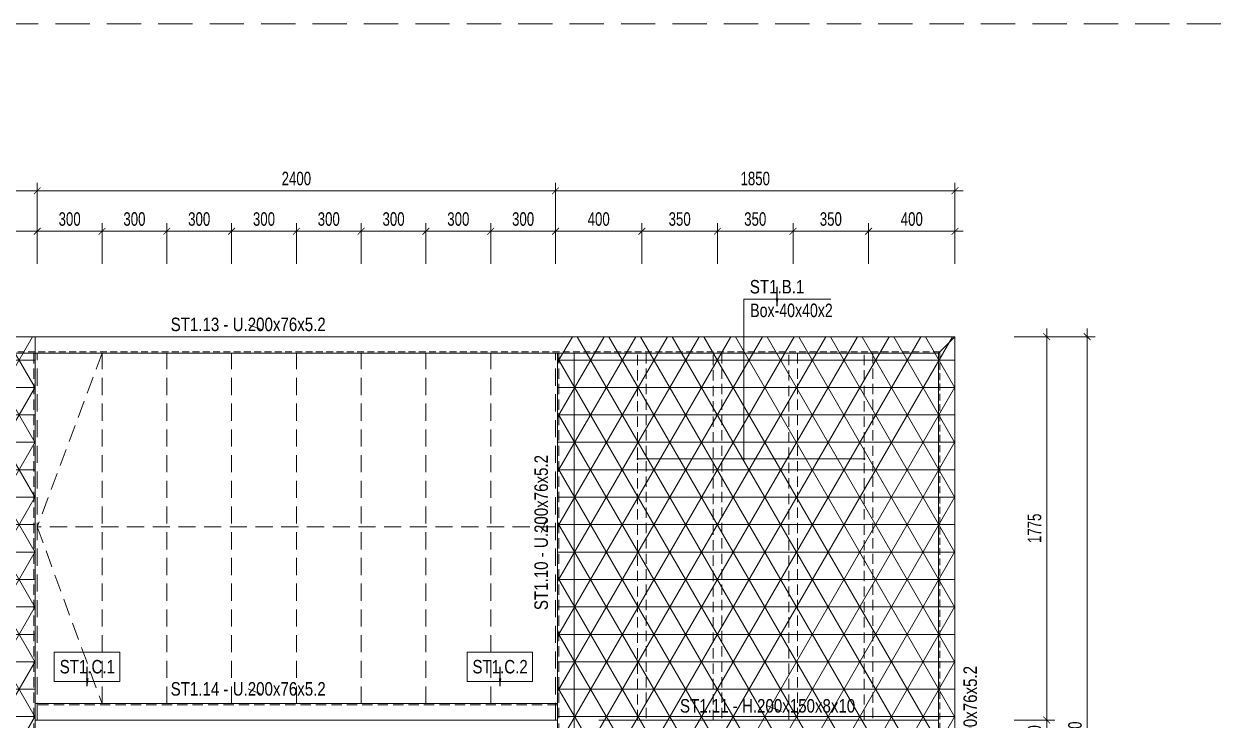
# Model space of a CAD drawing. Header units: millimetres. Extents: x 80771 to 163038, y -101774 to -59328.
# Drawn here: x 84197 to 89736, y -68876 to -65653 of the extents above; entities that cross this region are included whole.
import ezdxf
from ezdxf.enums import TextEntityAlignment as Align

# ---------------------------------------------------------------- set-up
doc = ezdxf.new("R2010")
doc.units = ezdxf.units.MM
doc.linetypes.add('HIDDEN2', pattern=[4.7625, 3.175, -1.5875])
for name, color, linetype, lineweight in [('$0$NDC_S_ANNO', 7, 'Continuous', 20), ('$0$NDC_S_DIM', 1, 'Continuous', 15), ('NDC_S-ANNO', 7, 'Continuous', 20), ('NDC_S-BEAM-NAME-VERT', 7, 'Continuous', 20), ('NDC_S-BEAM-STEL', 30, 'HIDDEN2', 18), ('NDC_S-COLS-NAME', 7, 'Continuous', 20), ('NDC_S-DIMS', 1, 'Continuous', 15), ('NDC_S-HIDN', 8, 'HIDDEN2', 13), ('NDC_S-MARK', 1, 'Continuous', 15), ('NDC_S-TEXT-VIE', 7, 'Continuous', 20), ('NDC_S_BEAM NAME', 7, 'Continuous', 9), ('NDC_S_CONTINUOUS', 3, 'Continuous', 20), ('NDC_S_DIM', 1, 'Continuous', 15), ('NDC_S_HATCH MATERIAL', 8, 'Continuous', 13), ('NDC_S_HIDDEN', 8, 'HIDDEN2', 13)]:
    doc.layers.add(name, color=color, linetype=linetype, lineweight=lineweight)
doc.styles.add('$0$ARIAL', font='arial.ttf', dxfattribs={"width": 0.8})
doc.styles.add('$0$NDC_DIM', font='', dxfattribs={"width": 0.75})
doc.styles.add('ARIAL', font='arial.ttf', dxfattribs={"width": 0.8})
doc.styles.add('NDC_ARIAL', font='arial.ttf', dxfattribs={"width": 0.85})
doc.styles.add('NDC_DIM', font='', dxfattribs={"width": 0.75})
doc.styles.get('$0$NDC_DIM').set_extended_font_data('Dotum')
doc.styles.get('NDC_DIM').set_extended_font_data('Dotum')
doc.dimstyles.new('$0$NDC_dim_iso', dxfattribs={"dimtxt": 2.5, "dimasz": 1, "dimexe": 1.5, "dimexo": 2.5, "dimgap": 1, "dimtad": 1, "dimdec": 0, "dimzin": 0, "dimdsep": 46, "dimtxsty": '$0$NDC_DIM', "dimblk": '$0$DIMMARK', "dimcen": 0.09, "dimdle": 1.2, "dimclrd": 1, "dimclre": 1, "dimclrt": 3, "dimadec": 0, "dimazin": 0, "dimtfac": 1, "dimtdec": 0, "dimtix": 1, "dimtofl": 0, "dimtmove": 0, "dimatfit": 3, "dimfxl": 8, "dimfxlon": 1, "dimtolj": 1, "dimtzin": 0, "dimarcsym": 0})
doc.dimstyles.new('NDC_dim_25', dxfattribs={"dimscale": 25, "dimtxt": 2.5, "dimasz": 1.5, "dimexe": 1.5, "dimexo": 2.5, "dimgap": 1, "dimtad": 1, "dimdec": 0, "dimrnd": 0.001, "dimzin": 0, "dimdsep": 46, "dimtxsty": 'NDC_DIM', "dimblk": 'DIMMARK', "dimcen": 0, "dimdle": 1.2, "dimclrd": 256, "dimclre": 256, "dimclrt": 3, "dimadec": 0, "dimazin": 0, "dimtfac": 1, "dimtdec": 0, "dimtix": 1, "dimtofl": 0, "dimtmove": 2, "dimatfit": 3, "dimfxl": 6, "dimfxlon": 1, "dimtolj": 1, "dimtzin": 0, "dimlwd": -1, "dimlwe": -1, "dimarcsym": 0})
doc.dimstyles.new('NDC_dim_iso', dxfattribs={"dimtxt": 2.5, "dimasz": 1.5, "dimexe": 1.5, "dimexo": 1.5, "dimgap": 1, "dimtad": 1, "dimdec": 0, "dimrnd": 0.001, "dimzin": 0, "dimdsep": 46, "dimtxsty": 'NDC_DIM', "dimblk": 'DIMMARK', "dimcen": 0, "dimdle": 1.2, "dimclrd": 256, "dimclre": 256, "dimclrt": 3, "dimadec": 0, "dimazin": 0, "dimtfac": 1, "dimtdec": 0, "dimtix": 1, "dimtofl": 0, "dimtmove": 2, "dimatfit": 3, "dimfxl": 6, "dimfxlon": 1, "dimtolj": 1, "dimtzin": 0, "dimlwd": -1, "dimlwe": -1, "dimarcsym": 0})

# ---------------------------------------------------------------- blocks, each defined once
blk = doc.blocks.new('DIMMARK')
at = {"layer": 'NDC_S_DIM', "color": 1}
blk.add_line((-1.5, 0), (1, 0), dxfattribs=at)
at = {"layer": 'NDC_S_DIM', "color": 2, "const_width": 0.1}
blk.add_lwpolyline([(-0.42, -0.42), (0.42, 0.42)], dxfattribs=at)
blk = doc.blocks.new('*D610')
at = {"layer": 'Defpoints', "color": 0, "transparency": 16777216}
for p in [(88508.6, -68875.6), (88933.3, -68875.6), (88508.6, -69025.6)]:
    blk.add_point(p, dxfattribs=at)
at = {"layer": 'NDC_S_DIM', "transparency": 16777216}
for p, q in [((88933.3, -68838.1), (88933.3, -68800.6)), ((88783.3, -68875.6), (88970.8, -68875.6)), ((88783.3, -69025.6), (88970.8, -69025.6)), ((88933.3, -69063.1), (88933.3, -69100.6))]:
    blk.add_line(p, q, dxfattribs=at)
at = {"layer": 'NDC_S_DIM', "transparency": 16777216, "xscale": 37.5, "yscale": 37.5, "zscale": 37.5}
for p, rotation in [((88933.3, -68875.6), 270), ((88933.3, -69025.6), 90)]:
    blk.add_blockref('DIMMARK', p, dxfattribs=dict(at, rotation=rotation))
at = {"layer": 'NDC_S_DIM', "color": 3, "transparency": 16777216, "insert": (88877, -68950.6), "char_height": 62.5, "attachment_point": 5, "rotation": 90, "style": 'NDC_DIM'}
blk.add_mtext('\\A1;150', dxfattribs=at)
blk = doc.blocks.new('*D611')
at = {"layer": 'Defpoints', "color": 0, "transparency": 16777216}
for p in [(88508.6, -67100.6), (88933.3, -67100.6), (88508.6, -68875.6)]:
    blk.add_point(p, dxfattribs=at)
at = {"layer": 'NDC_S_DIM', "transparency": 16777216}
for p, q in [((88783.3, -67100.6), (88970.8, -67100.6)), ((88933.3, -68838.1), (88933.3, -67138.1)), ((88783.3, -68875.6), (88970.8, -68875.6))]:
    blk.add_line(p, q, dxfattribs=at)
at = {"layer": 'NDC_S_DIM', "transparency": 16777216, "xscale": 37.5, "yscale": 37.5, "zscale": 37.5}
for p, rotation in [((88933.3, -67100.6), 90), ((88933.3, -68875.6), 270)]:
    blk.add_blockref('DIMMARK', p, dxfattribs=dict(at, rotation=rotation))
at = {"layer": 'NDC_S_DIM', "color": 3, "transparency": 16777216, "insert": (88877, -67988.1), "char_height": 62.5, "attachment_point": 5, "rotation": 90, "style": 'NDC_DIM'}
blk.add_mtext('\\A1;1775', dxfattribs=at)
blk = doc.blocks.new('*D612')
at = {"layer": 'Defpoints', "color": 0, "transparency": 16777216}
for p in [(88508.6, -67100.6), (89120.8, -67100.6), (88508.6, -70800.6)]:
    blk.add_point(p, dxfattribs=at)
at = {"layer": 'NDC_S_DIM', "transparency": 16777216}
for p, q in [((88970.8, -67100.6), (89158.3, -67100.6)), ((89120.8, -70763.1), (89120.8, -67138.1)), ((88970.8, -70800.6), (89158.3, -70800.6))]:
    blk.add_line(p, q, dxfattribs=at)
at = {"layer": 'NDC_S_DIM', "transparency": 16777216, "xscale": 37.5, "yscale": 37.5, "zscale": 37.5}
for p, rotation in [((89120.8, -67100.6), 90), ((89120.8, -70800.6), 270)]:
    blk.add_blockref('DIMMARK', p, dxfattribs=dict(at, rotation=rotation))
at = {"layer": 'NDC_S_DIM', "color": 3, "transparency": 16777216, "insert": (89064.5, -68950.6), "char_height": 62.5, "attachment_point": 5, "rotation": 90, "style": 'NDC_DIM'}
blk.add_mtext('\\A1;3700', dxfattribs=at)
blk = doc.blocks.new('*D617')
at = {"layer": 'Defpoints', "color": 0, "transparency": 16777216}
for p in [(84258.6, -66425.1), (82408.6, -67100.6), (84258.6, -67100.6)]:
    blk.add_point(p, dxfattribs=at)
at = {"layer": 'NDC_S_DIM', "transparency": 16777216}
for p, q in [((82408.6, -66575.1), (82408.6, -66387.6)), ((84258.6, -66575.1), (84258.6, -66387.6)), ((82446.1, -66425.1), (84221.1, -66425.1))]:
    blk.add_line(p, q, dxfattribs=at)
at = {"layer": 'NDC_S_DIM', "transparency": 16777216, "xscale": 37.5, "yscale": 37.5, "zscale": 37.5, "rotation": 180}
blk.add_blockref('DIMMARK', (82408.6, -66425.1), dxfattribs=at)
at = {"layer": 'NDC_S_DIM', "transparency": 16777216, "xscale": 37.5, "yscale": 37.5, "zscale": 37.5}
blk.add_blockref('DIMMARK', (84258.6, -66425.1), dxfattribs=at)
at = {"layer": 'NDC_S_DIM', "color": 3, "transparency": 16777216, "insert": (83333.6, -66368.8), "char_height": 62.5, "attachment_point": 5, "style": 'NDC_DIM'}
blk.add_mtext('\\A1;1850', dxfattribs=at)
blk = doc.blocks.new('*D618')
at = {"layer": 'Defpoints', "color": 0, "transparency": 16777216}
for p in [(86658.6, -66425.1), (84258.6, -67100.6), (86658.6, -67100.6)]:
    blk.add_point(p, dxfattribs=at)
at = {"layer": 'NDC_S_DIM', "transparency": 16777216}
for p, q in [((84258.6, -66575.1), (84258.6, -66387.6)), ((86658.6, -66575.1), (86658.6, -66387.6)), ((84296.1, -66425.1), (86621.1, -66425.1))]:
    blk.add_line(p, q, dxfattribs=at)
at = {"layer": 'NDC_S_DIM', "transparency": 16777216, "xscale": 37.5, "yscale": 37.5, "zscale": 37.5, "rotation": 180}
blk.add_blockref('DIMMARK', (84258.6, -66425.1), dxfattribs=at)
at = {"layer": 'NDC_S_DIM', "transparency": 16777216, "xscale": 37.5, "yscale": 37.5, "zscale": 37.5}
blk.add_blockref('DIMMARK', (86658.6, -66425.1), dxfattribs=at)
at = {"layer": 'NDC_S_DIM', "color": 3, "transparency": 16777216, "insert": (85458.6, -66368.8), "char_height": 62.5, "attachment_point": 5, "style": 'NDC_DIM'}
blk.add_mtext('\\A1;2400', dxfattribs=at)
blk = doc.blocks.new('*D619')
at = {"layer": 'Defpoints', "color": 0, "transparency": 16777216}
for p in [(88508.6, -66425.1), (86658.6, -67100.6), (88508.6, -67100.6)]:
    blk.add_point(p, dxfattribs=at)
at = {"layer": 'NDC_S_DIM', "transparency": 16777216}
for p, q in [((86658.6, -66575.1), (86658.6, -66387.6)), ((88508.6, -66575.1), (88508.6, -66387.6)), ((86696.1, -66425.1), (88471.1, -66425.1))]:
    blk.add_line(p, q, dxfattribs=at)
at = {"layer": 'NDC_S_DIM', "transparency": 16777216, "xscale": 37.5, "yscale": 37.5, "zscale": 37.5, "rotation": 180}
blk.add_blockref('DIMMARK', (86658.6, -66425.1), dxfattribs=at)
at = {"layer": 'NDC_S_DIM', "transparency": 16777216, "xscale": 37.5, "yscale": 37.5, "zscale": 37.5}
blk.add_blockref('DIMMARK', (88508.6, -66425.1), dxfattribs=at)
at = {"layer": 'NDC_S_DIM', "color": 3, "transparency": 16777216, "insert": (87583.6, -66368.8), "char_height": 62.5, "attachment_point": 5, "style": 'NDC_DIM'}
blk.add_mtext('\\A1;1850', dxfattribs=at)
blk = doc.blocks.new('*D624')
at = {"layer": 'Defpoints', "color": 0, "transparency": 16777216}
for p in [(84258.6, -66612.6), (83858.6, -67100.6), (84258.6, -67100.6)]:
    blk.add_point(p, dxfattribs=at)
at = {"layer": 'NDC_S_DIM', "transparency": 16777216}
for p, q in [((83858.6, -66762.6), (83858.6, -66575.1)), ((84258.6, -66762.6), (84258.6, -66575.1)), ((83896.1, -66612.6), (84221.1, -66612.6))]:
    blk.add_line(p, q, dxfattribs=at)
at = {"layer": 'NDC_S_DIM', "transparency": 16777216, "xscale": 37.5, "yscale": 37.5, "zscale": 37.5, "rotation": 180}
blk.add_blockref('DIMMARK', (83858.6, -66612.6), dxfattribs=at)
at = {"layer": 'NDC_S_DIM', "transparency": 16777216, "xscale": 37.5, "yscale": 37.5, "zscale": 37.5}
blk.add_blockref('DIMMARK', (84258.6, -66612.6), dxfattribs=at)
at = {"layer": 'NDC_S_DIM', "color": 3, "transparency": 16777216, "insert": (84058.6, -66556.3), "char_height": 62.5, "attachment_point": 5, "style": 'NDC_DIM'}
blk.add_mtext('\\A1;400', dxfattribs=at)
blk = doc.blocks.new('*D625')
at = {"layer": 'Defpoints', "color": 0, "transparency": 16777216}
for p in [(84558.6, -66612.6), (84258.6, -67100.6), (84558.6, -67100.6)]:
    blk.add_point(p, dxfattribs=at)
at = {"layer": 'NDC_S_DIM', "transparency": 16777216}
for p, q in [((84258.6, -66762.6), (84258.6, -66575.1)), ((84558.6, -66762.6), (84558.6, -66575.1)), ((84296.1, -66612.6), (84521.1, -66612.6))]:
    blk.add_line(p, q, dxfattribs=at)
at = {"layer": 'NDC_S_DIM', "transparency": 16777216, "xscale": 37.5, "yscale": 37.5, "zscale": 37.5, "rotation": 180}
blk.add_blockref('DIMMARK', (84258.6, -66612.6), dxfattribs=at)
at = {"layer": 'NDC_S_DIM', "transparency": 16777216, "xscale": 37.5, "yscale": 37.5, "zscale": 37.5}
blk.add_blockref('DIMMARK', (84558.6, -66612.6), dxfattribs=at)
at = {"layer": 'NDC_S_DIM', "color": 3, "transparency": 16777216, "insert": (84408.6, -66556.3), "char_height": 62.5, "attachment_point": 5, "style": 'NDC_DIM'}
blk.add_mtext('\\A1;300', dxfattribs=at)
blk = doc.blocks.new('*D626')
at = {"layer": 'Defpoints', "color": 0, "transparency": 16777216}
for p in [(84858.6, -66612.6), (84558.6, -67100.6), (84858.6, -67100.6)]:
    blk.add_point(p, dxfattribs=at)
at = {"layer": 'NDC_S_DIM', "transparency": 16777216}
for p, q in [((84558.6, -66762.6), (84558.6, -66575.1)), ((84858.6, -66762.6), (84858.6, -66575.1)), ((84596.1, -66612.6), (84821.1, -66612.6))]:
    blk.add_line(p, q, dxfattribs=at)
at = {"layer": 'NDC_S_DIM', "transparency": 16777216, "xscale": 37.5, "yscale": 37.5, "zscale": 37.5, "rotation": 180}
blk.add_blockref('DIMMARK', (84558.6, -66612.6), dxfattribs=at)
at = {"layer": 'NDC_S_DIM', "transparency": 16777216, "xscale": 37.5, "yscale": 37.5, "zscale": 37.5}
blk.add_blockref('DIMMARK', (84858.6, -66612.6), dxfattribs=at)
at = {"layer": 'NDC_S_DIM', "color": 3, "transparency": 16777216, "insert": (84708.6, -66556.3), "char_height": 62.5, "attachment_point": 5, "style": 'NDC_DIM'}
blk.add_mtext('\\A1;300', dxfattribs=at)
blk = doc.blocks.new('*D627')
at = {"layer": 'Defpoints', "color": 0, "transparency": 16777216}
for p in [(85158.6, -66612.6), (84858.6, -67100.6), (85158.6, -67100.6)]:
    blk.add_point(p, dxfattribs=at)
at = {"layer": 'NDC_S_DIM', "transparency": 16777216}
for p, q in [((84858.6, -66762.6), (84858.6, -66575.1)), ((85158.6, -66762.6), (85158.6, -66575.1)), ((84896.1, -66612.6), (85121.1, -66612.6))]:
    blk.add_line(p, q, dxfattribs=at)
at = {"layer": 'NDC_S_DIM', "transparency": 16777216, "xscale": 37.5, "yscale": 37.5, "zscale": 37.5, "rotation": 180}
blk.add_blockref('DIMMARK', (84858.6, -66612.6), dxfattribs=at)
at = {"layer": 'NDC_S_DIM', "transparency": 16777216, "xscale": 37.5, "yscale": 37.5, "zscale": 37.5}
blk.add_blockref('DIMMARK', (85158.6, -66612.6), dxfattribs=at)
at = {"layer": 'NDC_S_DIM', "color": 3, "transparency": 16777216, "insert": (85008.6, -66556.3), "char_height": 62.5, "attachment_point": 5, "style": 'NDC_DIM'}
blk.add_mtext('\\A1;300', dxfattribs=at)
blk = doc.blocks.new('*D628')
at = {"layer": 'Defpoints', "color": 0, "transparency": 16777216}
for p in [(85458.6, -66612.6), (85158.6, -67100.6), (85458.6, -67100.6)]:
    blk.add_point(p, dxfattribs=at)
at = {"layer": 'NDC_S_DIM', "transparency": 16777216}
for p, q in [((85158.6, -66762.6), (85158.6, -66575.1)), ((85458.6, -66762.6), (85458.6, -66575.1)), ((85196.1, -66612.6), (85421.1, -66612.6))]:
    blk.add_line(p, q, dxfattribs=at)
at = {"layer": 'NDC_S_DIM', "transparency": 16777216, "xscale": 37.5, "yscale": 37.5, "zscale": 37.5, "rotation": 180}
blk.add_blockref('DIMMARK', (85158.6, -66612.6), dxfattribs=at)
at = {"layer": 'NDC_S_DIM', "transparency": 16777216, "xscale": 37.5, "yscale": 37.5, "zscale": 37.5}
blk.add_blockref('DIMMARK', (85458.6, -66612.6), dxfattribs=at)
at = {"layer": 'NDC_S_DIM', "color": 3, "transparency": 16777216, "insert": (85308.6, -66556.3), "char_height": 62.5, "attachment_point": 5, "style": 'NDC_DIM'}
blk.add_mtext('\\A1;300', dxfattribs=at)
blk = doc.blocks.new('*D629')
at = {"layer": 'Defpoints', "color": 0, "transparency": 16777216}
for p in [(85758.6, -66612.6), (85458.6, -67100.6), (85758.6, -67100.6)]:
    blk.add_point(p, dxfattribs=at)
at = {"layer": 'NDC_S_DIM', "transparency": 16777216}
for p, q in [((85458.6, -66762.6), (85458.6, -66575.1)), ((85758.6, -66762.6), (85758.6, -66575.1)), ((85496.1, -66612.6), (85721.1, -66612.6))]:
    blk.add_line(p, q, dxfattribs=at)
at = {"layer": 'NDC_S_DIM', "transparency": 16777216, "xscale": 37.5, "yscale": 37.5, "zscale": 37.5, "rotation": 180}
blk.add_blockref('DIMMARK', (85458.6, -66612.6), dxfattribs=at)
at = {"layer": 'NDC_S_DIM', "transparency": 16777216, "xscale": 37.5, "yscale": 37.5, "zscale": 37.5}
blk.add_blockref('DIMMARK', (85758.6, -66612.6), dxfattribs=at)
at = {"layer": 'NDC_S_DIM', "color": 3, "transparency": 16777216, "insert": (85608.6, -66556.3), "char_height": 62.5, "attachment_point": 5, "style": 'NDC_DIM'}
blk.add_mtext('\\A1;300', dxfattribs=at)
blk = doc.blocks.new('*D630')
at = {"layer": 'Defpoints', "color": 0, "transparency": 16777216}
for p in [(86058.6, -66612.6), (85758.6, -67100.6), (86058.6, -67100.6)]:
    blk.add_point(p, dxfattribs=at)
at = {"layer": 'NDC_S_DIM', "transparency": 16777216}
for p, q in [((85758.6, -66762.6), (85758.6, -66575.1)), ((86058.6, -66762.6), (86058.6, -66575.1)), ((85796.1, -66612.6), (86021.1, -66612.6))]:
    blk.add_line(p, q, dxfattribs=at)
at = {"layer": 'NDC_S_DIM', "transparency": 16777216, "xscale": 37.5, "yscale": 37.5, "zscale": 37.5, "rotation": 180}
blk.add_blockref('DIMMARK', (85758.6, -66612.6), dxfattribs=at)
at = {"layer": 'NDC_S_DIM', "transparency": 16777216, "xscale": 37.5, "yscale": 37.5, "zscale": 37.5}
blk.add_blockref('DIMMARK', (86058.6, -66612.6), dxfattribs=at)
at = {"layer": 'NDC_S_DIM', "color": 3, "transparency": 16777216, "insert": (85908.6, -66556.3), "char_height": 62.5, "attachment_point": 5, "style": 'NDC_DIM'}
blk.add_mtext('\\A1;300', dxfattribs=at)
blk = doc.blocks.new('*D631')
at = {"layer": 'Defpoints', "color": 0, "transparency": 16777216}
for p in [(86358.6, -66612.6), (86058.6, -67100.6), (86358.6, -67100.6)]:
    blk.add_point(p, dxfattribs=at)
at = {"layer": 'NDC_S_DIM', "transparency": 16777216}
for p, q in [((86058.6, -66762.6), (86058.6, -66575.1)), ((86358.6, -66762.6), (86358.6, -66575.1)), ((86096.1, -66612.6), (86321.1, -66612.6))]:
    blk.add_line(p, q, dxfattribs=at)
at = {"layer": 'NDC_S_DIM', "transparency": 16777216, "xscale": 37.5, "yscale": 37.5, "zscale": 37.5, "rotation": 180}
blk.add_blockref('DIMMARK', (86058.6, -66612.6), dxfattribs=at)
at = {"layer": 'NDC_S_DIM', "transparency": 16777216, "xscale": 37.5, "yscale": 37.5, "zscale": 37.5}
blk.add_blockref('DIMMARK', (86358.6, -66612.6), dxfattribs=at)
at = {"layer": 'NDC_S_DIM', "color": 3, "transparency": 16777216, "insert": (86208.6, -66556.3), "char_height": 62.5, "attachment_point": 5, "style": 'NDC_DIM'}
blk.add_mtext('\\A1;300', dxfattribs=at)
blk = doc.blocks.new('*D632')
at = {"layer": 'Defpoints', "color": 0, "transparency": 16777216}
for p in [(86658.6, -66612.6), (86358.6, -67100.6), (86658.6, -67100.6)]:
    blk.add_point(p, dxfattribs=at)
at = {"layer": 'NDC_S_DIM', "transparency": 16777216}
for p, q in [((86358.6, -66762.6), (86358.6, -66575.1)), ((86658.6, -66762.6), (86658.6, -66575.1)), ((86396.1, -66612.6), (86621.1, -66612.6))]:
    blk.add_line(p, q, dxfattribs=at)
at = {"layer": 'NDC_S_DIM', "transparency": 16777216, "xscale": 37.5, "yscale": 37.5, "zscale": 37.5, "rotation": 180}
blk.add_blockref('DIMMARK', (86358.6, -66612.6), dxfattribs=at)
at = {"layer": 'NDC_S_DIM', "transparency": 16777216, "xscale": 37.5, "yscale": 37.5, "zscale": 37.5}
blk.add_blockref('DIMMARK', (86658.6, -66612.6), dxfattribs=at)
at = {"layer": 'NDC_S_DIM', "color": 3, "transparency": 16777216, "insert": (86508.6, -66556.3), "char_height": 62.5, "attachment_point": 5, "style": 'NDC_DIM'}
blk.add_mtext('\\A1;300', dxfattribs=at)
blk = doc.blocks.new('*D633')
at = {"layer": 'Defpoints', "color": 0, "transparency": 16777216}
for p in [(87058.6, -66612.6), (86658.6, -67100.6), (87058.6, -67100.6)]:
    blk.add_point(p, dxfattribs=at)
at = {"layer": 'NDC_S_DIM', "transparency": 16777216}
for p, q in [((86658.6, -66762.6), (86658.6, -66575.1)), ((87058.6, -66762.6), (87058.6, -66575.1)), ((86696.1, -66612.6), (87021.1, -66612.6))]:
    blk.add_line(p, q, dxfattribs=at)
at = {"layer": 'NDC_S_DIM', "transparency": 16777216, "xscale": 37.5, "yscale": 37.5, "zscale": 37.5, "rotation": 180}
blk.add_blockref('DIMMARK', (86658.6, -66612.6), dxfattribs=at)
at = {"layer": 'NDC_S_DIM', "transparency": 16777216, "xscale": 37.5, "yscale": 37.5, "zscale": 37.5}
blk.add_blockref('DIMMARK', (87058.6, -66612.6), dxfattribs=at)
at = {"layer": 'NDC_S_DIM', "color": 3, "transparency": 16777216, "insert": (86858.6, -66556.3), "char_height": 62.5, "attachment_point": 5, "style": 'NDC_DIM'}
blk.add_mtext('\\A1;400', dxfattribs=at)
blk = doc.blocks.new('*D634')
at = {"layer": 'Defpoints', "color": 0, "transparency": 16777216}
for p in [(87408.6, -66612.6), (87058.6, -67100.6), (87408.6, -67100.6)]:
    blk.add_point(p, dxfattribs=at)
at = {"layer": 'NDC_S_DIM', "transparency": 16777216}
for p, q in [((87058.6, -66762.6), (87058.6, -66575.1)), ((87408.6, -66762.6), (87408.6, -66575.1)), ((87096.1, -66612.6), (87371.1, -66612.6))]:
    blk.add_line(p, q, dxfattribs=at)
at = {"layer": 'NDC_S_DIM', "transparency": 16777216, "xscale": 37.5, "yscale": 37.5, "zscale": 37.5, "rotation": 180}
blk.add_blockref('DIMMARK', (87058.6, -66612.6), dxfattribs=at)
at = {"layer": 'NDC_S_DIM', "transparency": 16777216, "xscale": 37.5, "yscale": 37.5, "zscale": 37.5}
blk.add_blockref('DIMMARK', (87408.6, -66612.6), dxfattribs=at)
at = {"layer": 'NDC_S_DIM', "color": 3, "transparency": 16777216, "insert": (87233.6, -66556.3), "char_height": 62.5, "attachment_point": 5, "style": 'NDC_DIM'}
blk.add_mtext('\\A1;350', dxfattribs=at)
blk = doc.blocks.new('*D635')
at = {"layer": 'Defpoints', "color": 0, "transparency": 16777216}
for p in [(87758.6, -66612.6), (87408.6, -67100.6), (87758.6, -67100.6)]:
    blk.add_point(p, dxfattribs=at)
at = {"layer": 'NDC_S_DIM', "transparency": 16777216}
for p, q in [((87408.6, -66762.6), (87408.6, -66575.1)), ((87758.6, -66762.6), (87758.6, -66575.1)), ((87446.1, -66612.6), (87721.1, -66612.6))]:
    blk.add_line(p, q, dxfattribs=at)
at = {"layer": 'NDC_S_DIM', "transparency": 16777216, "xscale": 37.5, "yscale": 37.5, "zscale": 37.5, "rotation": 180}
blk.add_blockref('DIMMARK', (87408.6, -66612.6), dxfattribs=at)
at = {"layer": 'NDC_S_DIM', "transparency": 16777216, "xscale": 37.5, "yscale": 37.5, "zscale": 37.5}
blk.add_blockref('DIMMARK', (87758.6, -66612.6), dxfattribs=at)
at = {"layer": 'NDC_S_DIM', "color": 3, "transparency": 16777216, "insert": (87583.6, -66556.3), "char_height": 62.5, "attachment_point": 5, "style": 'NDC_DIM'}
blk.add_mtext('\\A1;350', dxfattribs=at)
blk = doc.blocks.new('*D636')
at = {"layer": 'Defpoints', "color": 0, "transparency": 16777216}
for p in [(88108.6, -66612.6), (87758.6, -67100.6), (88108.6, -67100.6)]:
    blk.add_point(p, dxfattribs=at)
at = {"layer": 'NDC_S_DIM', "transparency": 16777216}
for p, q in [((87758.6, -66762.6), (87758.6, -66575.1)), ((88108.6, -66762.6), (88108.6, -66575.1)), ((87796.1, -66612.6), (88071.1, -66612.6))]:
    blk.add_line(p, q, dxfattribs=at)
at = {"layer": 'NDC_S_DIM', "transparency": 16777216, "xscale": 37.5, "yscale": 37.5, "zscale": 37.5, "rotation": 180}
blk.add_blockref('DIMMARK', (87758.6, -66612.6), dxfattribs=at)
at = {"layer": 'NDC_S_DIM', "transparency": 16777216, "xscale": 37.5, "yscale": 37.5, "zscale": 37.5}
blk.add_blockref('DIMMARK', (88108.6, -66612.6), dxfattribs=at)
at = {"layer": 'NDC_S_DIM', "color": 3, "transparency": 16777216, "insert": (87933.6, -66556.3), "char_height": 62.5, "attachment_point": 5, "style": 'NDC_DIM'}
blk.add_mtext('\\A1;350', dxfattribs=at)
blk = doc.blocks.new('*D637')
at = {"layer": 'Defpoints', "color": 0, "transparency": 16777216}
for p in [(88508.6, -66612.6), (88108.6, -67100.6), (88508.6, -67100.6)]:
    blk.add_point(p, dxfattribs=at)
at = {"layer": 'NDC_S_DIM', "transparency": 16777216}
for p, q in [((88108.6, -66762.6), (88108.6, -66575.1)), ((88508.6, -66762.6), (88508.6, -66575.1)), ((88146.1, -66612.6), (88471.1, -66612.6))]:
    blk.add_line(p, q, dxfattribs=at)
at = {"layer": 'NDC_S_DIM', "transparency": 16777216, "xscale": 37.5, "yscale": 37.5, "zscale": 37.5, "rotation": 180}
blk.add_blockref('DIMMARK', (88108.6, -66612.6), dxfattribs=at)
at = {"layer": 'NDC_S_DIM', "transparency": 16777216, "xscale": 37.5, "yscale": 37.5, "zscale": 37.5}
blk.add_blockref('DIMMARK', (88508.6, -66612.6), dxfattribs=at)
at = {"layer": 'NDC_S_DIM', "color": 3, "transparency": 16777216, "insert": (88308.6, -66556.3), "char_height": 62.5, "attachment_point": 5, "style": 'NDC_DIM'}
blk.add_mtext('\\A1;400', dxfattribs=at)
blk = doc.blocks.new('$0$DIMMARK')
at = {"layer": '$0$NDC_S_DIM', "color": 1}
blk.add_line((-1.5, 0), (1, 0), dxfattribs=at)
at = {"layer": '$0$NDC_S_DIM', "color": 2, "const_width": 0.1}
blk.add_lwpolyline([(-0.42, -0.42), (0.42, 0.42)], dxfattribs=at)
blk = doc.blocks.new('*U6')
at = {"layer": '$0$NDC_S_ANNO', "ltscale": 0.8, "style": '$0$ARIAL', "width": 0.8}
blk.add_attdef('TEN', text='', height=2.5, dxfattribs=at).set_placement((-2.58, 1.03), align=Align.MIDDLE_CENTER)
at = {"layer": '$0$NDC_S_ANNO', "ltscale": 0.8, "style": '$0$ARIAL', "width": 0.8, "flags": 1}
blk.add_attdef('CHU_THICH', text='', height=2.5, dxfattribs=at).set_placement((0, 0), align=Align.MIDDLE_CENTER)
at = {"layer": 'Defpoints'}
blk.add_leader([(0, 0), (-2.58, 1.03)], dimstyle='$0$NDC_dim_iso', override={"dimgap": 0.625, "dimtad": 0}, dxfattribs=at)
blk = doc.blocks.new('*U9')
at = {"layer": 'NDC_S-ANNO', "ltscale": 0.8, "style": 'ARIAL', "width": 0.8}
blk.add_attdef('TEN', text='', height=2.5, dxfattribs=at).set_placement((0, 3.63), align=Align.MIDDLE_CENTER)
at = {"layer": 'NDC_S-ANNO', "ltscale": 0.8, "style": 'ARIAL', "width": 0.8, "flags": 1}
blk.add_attdef('CHU_THICH', text='', height=2.5, dxfattribs=at).set_placement((0, 0), align=Align.MIDDLE_CENTER)
at = {"layer": 'Defpoints'}
blk.add_leader([(0, 0), (0, 3.63)], dimstyle='NDC_dim_iso', override={"dimgap": 0.625, "dimtad": 0}, dxfattribs=at)

msp = doc.modelspace()

# ---------------------------------------------------------------- hatches: boundary and pattern name
at = {"layer": 'NDC_S_HATCH MATERIAL'}
h = msp.add_hatch(dxfattribs=at)
h.set_pattern_fill('NET3', color=256, scale=40)
h.set_pattern_definition([(0, (144226.01, -24663.83), (0, 127), []), (60, (144226.01, -24663.83), (-109.98523, 63.5), []), (120, (144226.01, -24663.83), (-109.98523, -63.5), [])])
h.paths.add_polyline_path([(82408.6, -67100.6), (84248.6, -67100.6), (84248.6, -70800.6), (82408.6, -70800.6)])
h = msp.add_hatch(dxfattribs=at)
h.set_pattern_fill('NET3', color=256, scale=40)
h.set_pattern_definition([(0, (148486.01, -24663.83), (0, 127), []), (60, (148486.01, -24663.83), (-109.98523, 63.5), []), (120, (148486.01, -24663.83), (-109.98523, -63.5), [])])
h.paths.add_polyline_path([(86668.6, -67100.6), (88508.6, -67100.6), (88508.6, -70800.6), (86668.6, -70800.6)])

# ---------------------------------------------------------------- linework, layer by layer
at = {"layer": 'NDC_S-BEAM-STEL', "ltscale": 15}
for p, q in [((84242.6, -67176.6), (84242.6, -70724.6)), ((86674.6, -67176.6), (86674.6, -70724.6))]:
    msp.add_line(p, q, dxfattribs=at)
for points in [[(87038.6, -67176.6), (87078.6, -67176.6), (87078.6, -68875.6), (87038.6, -68875.6)], [(87388.6, -67176.6), (87428.6, -67176.6), (87428.6, -68875.6), (87388.6, -68875.6)], [(87738.6, -67176.6), (87778.6, -67176.6), (87778.6, -68875.6), (87738.6, -68875.6)], [(88088.6, -67176.6), (88128.6, -67176.6), (88128.6, -68875.6), (88088.6, -68875.6)]]:
    msp.add_lwpolyline(points, close=True, dxfattribs=at)
msp.add_lwpolyline([(86668.6, -68805.6), (84248.6, -68805.6)], dxfattribs=at)
at = {"layer": 'NDC_S-HIDN', "ltscale": 25}
for p, q in [((84258.6, -68875.6), (84258.6, -67176.6)), ((84558.6, -68799.6), (84558.6, -67176.6)), ((84858.6, -68799.6), (84858.6, -67176.6)), ((85158.6, -68799.6), (85158.6, -67176.6)), ((85458.6, -68799.6), (85458.6, -67176.6)), ((85758.6, -68799.6), (85758.6, -67176.6)), ((86058.6, -68799.6), (86058.6, -67176.6)), ((86358.6, -68799.6), (86358.6, -67176.6)), ((86658.6, -68875.6), (86658.6, -67176.6))]:
    msp.add_line(p, q, dxfattribs=at)
msp.add_lwpolyline([(82408.6, -67100.6), (84248.6, -67100.6), (84248.6, -70800.6), (82408.6, -70800.6)], close=True, dxfattribs=at)
for points in [[(86668.6, -67100.6), (88508.6, -67100.6), (88508.6, -70800.6), (86668.6, -70800.6), (86668.6, -68875.6)], [(84558.6, -67176.6), (84258.6, -67980.4), (84558.6, -68799.6)], [(86658.6, -67980.4), (84258.6, -67980.4)]]:
    msp.add_lwpolyline(points, dxfattribs=at)
at = {"layer": 'NDC_S-HIDN', "ltscale": 10}
msp.add_lwpolyline([(84418.2, -70730.6), (88438.6, -70730.6), (88438.6, -67170.6), (82478.6, -67170.6), (82478.6, -70730.6), (84248.6, -70730.6)], dxfattribs=at)
at = {"layer": 'NDC_S-MARK'}
for points in [[(84337.4, -68561.4), (84640.6, -68561.4), (84640.6, -68697), (84337.4, -68697)], [(86248.9, -68561.4), (86552.1, -68561.4), (86552.1, -68697), (86248.9, -68697)]]:
    msp.add_lwpolyline(points, close=True, dxfattribs=at)
at = {"layer": 'NDC_S_CONTINUOUS'}
for p, q in [((88432.6, -67176.6), (88508.6, -67100.6)), ((84248.6, -67176.6), (84248.6, -70800.6)), ((86668.6, -67176.6), (86668.6, -70724.6)), ((86744.6, -67176.6), (86744.6, -70724.6)), ((86858.6, -68875.6), (88432.6, -68875.6))]:
    msp.add_line(p, q, dxfattribs=at)
for points in [[(84418.2, -70800.6), (88508.6, -70800.6), (88508.6, -67100.6), (82408.6, -67100.6), (82408.6, -70800.6), (84248.6, -70800.6)], [(84418.2, -70724.6), (88432.6, -70724.6), (88432.6, -67176.6), (82484.6, -67176.6), (82484.6, -70724.6), (84248.6, -70724.6)], [(86668.6, -68799.6), (84248.6, -68799.6)], [(86668.6, -68875.6), (84248.6, -68875.6)]]:
    msp.add_lwpolyline(points, dxfattribs=at)
at = {"layer": 'NDC_S_HIDDEN', "ltscale": 50}
msp.add_line((80770.9, -65652.7), (98701.5, -65652.7), dxfattribs=at)

# ---------------------------------------------------------------- block references
at = {"layer": 'NDC_S-BEAM-NAME-VERT', "xscale": 24.99999999999998, "yscale": 24.99999999999998, "zscale": 24.99999999999998}
msp.add_blockref('*U9', (87684.7, -66960.1), dxfattribs=at).add_auto_attribs({'TEN': 'ST1.B.1'})
at = {"layer": 'NDC_S-COLS-NAME', "xscale": 25.00000000000031, "yscale": 25.00000000000031, "zscale": 25.00000000000031}
for p, values in [((84490.5, -68719.2), {'TEN': 'ST1.C.1'}), ((86402, -68719.2), {'TEN': 'ST1.C.2'})]:
    msp.add_blockref('*U9', p, dxfattribs=at).add_auto_attribs(values)
at = {"layer": 'NDC_S_BEAM NAME', "xscale": 25, "yscale": 25, "zscale": 25}
for p, values in [((85300, -67069.4), {'TEN': 'ST1.13 - U.200x76x5.2'}), ((85300, -68756.9), {'TEN': 'ST1.14 - U.200x76x5.2'}), ((87705.2, -68835.4), {'TEN': 'ST1.11 - H.200x150x8x10'})]:
    msp.add_blockref('*U6', p, dxfattribs=at).add_auto_attribs(values)
at = {"layer": 'NDC_S_BEAM NAME', "xscale": 25, "yscale": 25, "zscale": 25, "rotation": 90}
for p, values in [((86617.9, -67943), {'TEN': 'ST1.10 - U.200x76x5.2'}), ((88604.8, -68919.7), {'TEN': 'ST1.12 - U.200x76x5.2'})]:
    msp.add_blockref('*U6', p, dxfattribs=at).add_auto_attribs(values)

# ---------------------------------------------------------------- texts
at = {"layer": 'NDC_S-TEXT-VIE', "style": 'NDC_ARIAL', "width": 0.75}
msp.add_text('Box-40x40x2', height=62.5, dxfattribs=at).set_placement((87560.3, -66978.7), align=Align.MIDDLE_LEFT)

# ---------------------------------------------------------------- dimensions: what is measured, and where the dimension line sits
at = {"layer": 'NDC_S_DIM'}
for base, p1, p2, picture, middle in [((84258.6, -66425.1), (82408.6, -67100.6), (84258.6, -67100.6), '*D617', (83333.6, -66368.8)), ((86658.6, -66425.1), (84258.6, -67100.6), (86658.6, -67100.6), '*D618', (85458.6, -66368.8)), ((88508.6, -66425.1), (86658.6, -67100.6), (88508.6, -67100.6), '*D619', (87583.6, -66368.8)), ((84258.6, -66612.6), (83858.6, -67100.6), (84258.6, -67100.6), '*D624', (84058.6, -66556.3)), ((84558.6, -66612.6), (84258.6, -67100.6), (84558.6, -67100.6), '*D625', (84408.6, -66556.3)), ((84858.6, -66612.6), (84558.6, -67100.6), (84858.6, -67100.6), '*D626', (84708.6, -66556.3)), ((85158.6, -66612.6), (84858.6, -67100.6), (85158.6, -67100.6), '*D627', (85008.6, -66556.3)), ((85458.6, -66612.6), (85158.6, -67100.6), (85458.6, -67100.6), '*D628', (85308.6, -66556.3)), ((85758.6, -66612.6), (85458.6, -67100.6), (85758.6, -67100.6), '*D629', (85608.6, -66556.3)), ((86058.6, -66612.6), (85758.6, -67100.6), (86058.6, -67100.6), '*D630', (85908.6, -66556.3)), ((86358.6, -66612.6), (86058.6, -67100.6), (86358.6, -67100.6), '*D631', (86208.6, -66556.3)), ((86658.6, -66612.6), (86358.6, -67100.6), (86658.6, -67100.6), '*D632', (86508.6, -66556.3)), ((87058.6, -66612.6), (86658.6, -67100.6), (87058.6, -67100.6), '*D633', (86858.6, -66556.3)), ((87408.6, -66612.6), (87058.6, -67100.6), (87408.6, -67100.6), '*D634', (87233.6, -66556.3)), ((87758.6, -66612.6), (87408.6, -67100.6), (87758.6, -67100.6), '*D635', (87583.6, -66556.3)), ((88108.6, -66612.6), (87758.6, -67100.6), (88108.6, -67100.6), '*D636', (87933.6, -66556.3)), ((88508.6, -66612.6), (88108.6, -67100.6), (88508.6, -67100.6), '*D637', (88308.6, -66556.3))]:
    dim = msp.add_linear_dim(base=base, p1=p1, p2=p2, dimstyle='NDC_dim_25', dxfattribs=at)
    dim.commit()
    dim.dimension.update_dxf_attribs({"geometry": picture, "text_midpoint": middle})
for base, p1, p2, picture, middle in [((88933.3, -67100.6), (88508.6, -68875.6), (88508.6, -67100.6), '*D611', (88877, -67988.1)), ((89120.8, -67100.6), (88508.6, -70800.6), (88508.6, -67100.6), '*D612', (89064.5, -68950.6)), ((88933.3, -68875.6), (88508.6, -69025.6), (88508.6, -68875.6), '*D610', (88877, -68950.6))]:
    dim = msp.add_linear_dim(base=base, p1=p1, p2=p2, angle=90, dimstyle='NDC_dim_25', dxfattribs=at)
    dim.commit()
    dim.dimension.update_dxf_attribs({"geometry": picture, "text_midpoint": middle})

# ---------------------------------------------------------------- leaders
at = {"layer": 'NDC_S-DIMS', "linetype": 'Continuous'}
for points, override in [([(87531, -67666.6), (87531, -66927), (87933.2, -66927)], {"dimgap": 1, "dimtad": 0, "dimldrblk": 'DotSmall'}), ([(87038.6, -67666.6), (88088.6, -67666.6)], {"dimtad": 0, "dimldrblk": 'DotSmall'}), ([(88088.6, -67666.6), (87038.6, -67666.6)], {"dimtad": 0, "dimldrblk": 'DotSmall'})]:
    msp.add_leader(points, dimstyle='NDC_dim_25', override=override, dxfattribs=at)

doc.saveas('drawing.dxf')
